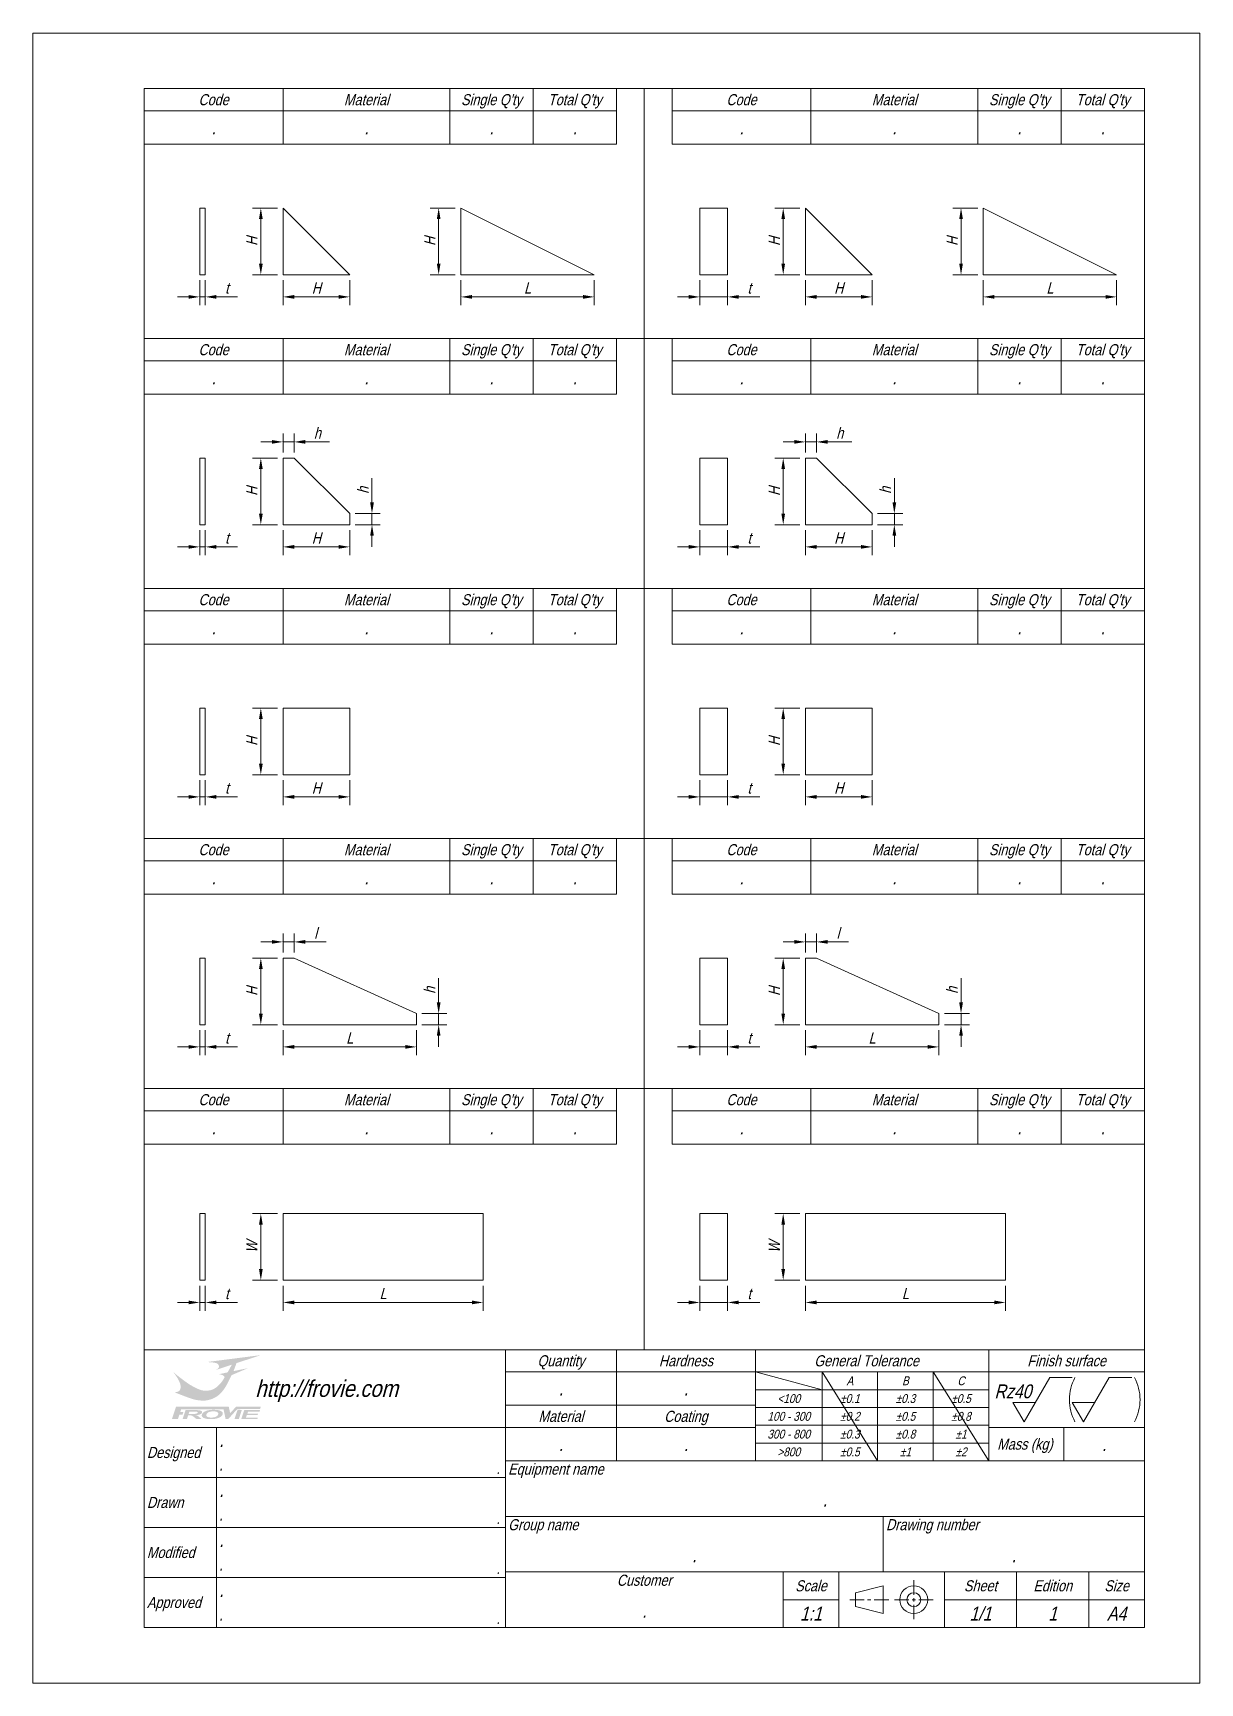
# Model space of a CAD drawing. Header units: millimetres. Extents: x 21 to 1431, y 51 to 2900.
# Drawn here: x 1221.5 to 1431.5, y 51.2 to 348.2 of the extents above; entities that cross this region are included whole.
import ezdxf
from ezdxf.enums import TextEntityAlignment as Align

# ---------------------------------------------------------------- set-up
doc = ezdxf.new("R2010")
doc.units = ezdxf.units.MM
doc.header["$LTSCALE"] = 0.5
doc.layers.get('0').update_dxf_attribs({"color": 9, "lineweight": 15})
doc.layers.get('Defpoints').update_dxf_attribs({"color": 9, "lineweight": 15})
doc.layers.add('Detaildimentions', color=5, linetype='Continuous', lineweight=15)
doc.layers.add('Namebox', color=9, linetype='Continuous', lineweight=20)
doc.styles.add('Capital', font='vnfonth.shx', dxfattribs={"width": 0.9, "oblique": 15})
doc.styles.add('Longhand', font='vnfont.shx', dxfattribs={"width": 0.85, "oblique": 15})

# ---------------------------------------------------------------- blocks, each defined once
blk = doc.blocks.new('A$C22B54562')
at = {"linetype": 'Continuous', "lineweight": 0, "true_color": 0x0000fe}
h = blk.add_hatch(color=5, dxfattribs=at)
edge = h.paths.add_edge_path()
edge.add_spline(control_points=[(138.5, 108), (139.6, 110.7), (141, 114.5), (142.9, 119.5), (142.9, 119.5), (142.9, 119.5), (145.2, 126), (145.2, 126), (145.2, 126), (145.2, 126), (200, 144), (200, 144), (200, 144), (200, 144), (78.3, 128.4), (78.3, 128.4), (78.3, 128.4), (78.3, 128.4), (84.4, 128.1), (84.4, 128.1), (84.4, 128.1), (89.1, 127.8), (92.8, 127.5), (95.6, 127), (95.6, 127), (101, 126.3), (104.3, 124.2), (105.5, 120.6), (105.5, 120.6), (106.4, 118.1), (105.6, 115.7), (103, 113.3), (103, 113.3), (102.2, 112.6), (101.3, 112), (100.3, 111.3), (100.3, 111.3), (100.3, 111.3), (99, 110.7), (99, 110.7), (99, 110.7), (99, 110.7), (134.8, 122.5), (134.8, 122.5), (134.8, 122.5), (134.8, 122.5), (125.3, 105.2), (125.3, 105.2), (125.3, 105.2), (125.3, 105.2), (105.3, 100.9), (105.3, 100.9), (105.3, 100.9), (109.9, 100.8), (113.5, 99.7), (116.1, 97.5), (116.1, 97.5), (117.5, 96.4), (118.3, 95.4), (118.6, 94.3), (118.6, 94.3), (114.9, 86.9), (109.9, 80.5), (103.9, 75), (103.9, 75), (100.9, 72.2), (98.2, 70.2), (96, 68.9), (96, 68.9), (93.4, 67.2), (90, 65.9), (85.9, 64.9), (85.9, 64.9), (77.5, 62.9), (69.5, 63.5), (61.7, 66.7), (61.7, 66.7), (53.9, 69.9), (46.3, 73.8), (38.8, 78.5), (38.8, 78.5), (38.8, 78.5), (30, 84.6), (30, 84.6), (30, 84.6), (16.3, 94.7), (6.5, 102.6), (0.7, 108.2), (0.7, 108.2), (4.1, 104.7), (7.5, 100.4), (10.8, 95.1), (10.8, 95.1), (13.1, 91.5), (14.8, 88.6), (15.8, 86.4), (15.8, 86.4), (17.3, 83.1), (18.2, 80.7), (18.6, 79.4), (18.6, 79.4), (19.9, 75), (19.9, 71.1), (18.9, 67.6), (18.9, 67.6), (17.8, 64.1), (15.2, 61.9), (11, 60.9), (11, 60.9), (9.7, 60.6), (8.3, 60.5), (6.9, 60.5), (6.9, 60.5), (6.9, 60.5), (5, 60.6), (5, 60.6), (5, 60.6), (5, 60.6), (29.6, 51.1), (29.6, 51.1), (29.6, 51.1), (36.9, 48.3), (43.4, 46.1), (49.2, 44.5), (49.2, 44.5), (53.7, 43.3), (57.7, 42.5), (61.4, 42.2), (61.4, 42.2), (64, 41.9), (67.4, 41.7), (71.4, 41.7), (71.4, 41.7), (77.3, 41.7), (83.6, 42.9), (90.3, 45.5), (90.3, 45.5), (95.5, 47.5), (100.3, 50.2), (104.6, 53.6), (104.6, 53.6), (107.9, 55.9), (111.3, 59.6), (115, 64.5), (115, 64.5), (117.3, 67.6), (119.5, 70.7), (121.5, 74.1), (121.5, 74.1), (123.1, 76.6), (127.4, 84.9), (134.4, 99), (134.4, 99), (134.4, 99), (171.1, 114.7), (171.1, 114.7), (171.1, 114.7), (171.1, 114.7), (138.5, 108), (138.5, 108)], knot_values=[0, 0, 0, 0, 0.025, 0.025, 0.025, 0.025, 0.05, 0.05, 0.05, 0.05, 0.075, 0.075, 0.075, 0.075, 0.1, 0.1, 0.1, 0.1, 0.125, 0.125, 0.125, 0.125, 0.15, 0.15, 0.15, 0.15, 0.175, 0.175, 0.175, 0.175, 0.2, 0.2, 0.2, 0.2, 0.225, 0.225, 0.225, 0.225, 0.25, 0.25, 0.25, 0.25, 0.275, 0.275, 0.275, 0.275, 0.3, 0.3, 0.3, 0.3, 0.325, 0.325, 0.325, 0.325, 0.35, 0.35, 0.35, 0.35, 0.375, 0.375, 0.375, 0.375, 0.4, 0.4, 0.4, 0.4, 0.425, 0.425, 0.425, 0.425, 0.45, 0.45, 0.45, 0.45, 0.475, 0.475, 0.475, 0.475, 0.5, 0.5, 0.5, 0.5, 0.525, 0.525, 0.525, 0.525, 0.55, 0.55, 0.55, 0.55, 0.575, 0.575, 0.575, 0.575, 0.6, 0.6, 0.6, 0.6, 0.625, 0.625, 0.625, 0.625, 0.65, 0.65, 0.65, 0.65, 0.675, 0.675, 0.675, 0.675, 0.7, 0.7, 0.7, 0.7, 0.725, 0.725, 0.725, 0.725, 0.75, 0.75, 0.75, 0.75, 0.775, 0.775, 0.775, 0.775, 0.8, 0.8, 0.8, 0.8, 0.825, 0.825, 0.825, 0.825, 0.85, 0.85, 0.85, 0.85, 0.875, 0.875, 0.875, 0.875, 0.9, 0.9, 0.9, 0.9, 0.925, 0.925, 0.925, 0.925, 0.95, 0.95, 0.95, 0.95, 0.975, 0.975, 0.975, 0.975, 1, 1, 1, 1], degree=3, periodic=0)
at = {"linetype": 'Continuous', "lineweight": 0, "true_color": 0xfe0000}
h = blk.add_hatch(color=1, dxfattribs=at)
edge = h.paths.add_edge_path()
edge.add_spline(control_points=[(138.7, 115.8), (138.7, 115.8), (143.5, 128), (143.5, 128), (143.5, 128), (143.5, 128), (173, 137.7), (173, 137.7), (173, 137.7), (173, 137.7), (99.9, 128.4), (99.9, 128.4), (99.9, 128.4), (104.6, 126.7), (107.3, 124.2), (108.1, 120.9), (108.1, 120.9), (108.5, 119.2), (108.3, 117.5), (107.7, 116), (107.7, 116), (128.5, 122.9), (139, 126.4), (139, 126.5), (139, 126.5), (134.8, 117.7), (129.7, 108.1), (123.8, 97.8), (123.8, 97.8), (117.8, 87.5), (113.3, 80.5), (110.2, 76.9), (110.2, 76.9), (106.3, 72.1), (101.4, 68.3), (95.7, 65.4), (95.7, 65.4), (88, 61.4), (79.9, 59.8), (71.3, 60.5), (71.3, 60.5), (63.3, 61.2), (52, 66), (37.5, 74.8), (37.5, 74.8), (33.1, 77.6), (28.5, 80.5), (23.8, 83.8), (23.8, 83.8), (23.8, 83.8), (18.3, 87.8), (18.3, 87.8), (18.3, 87.8), (18.3, 87.8), (20.8, 81.8), (20.8, 81.8), (20.8, 81.8), (22.4, 77.3), (23.2, 73.6), (23.1, 70.6), (23.1, 70.6), (23, 68.1), (22.1, 65.4), (20.2, 62.8), (20.2, 62.8), (19.3, 61.5), (18.4, 60.5), (17.5, 59.8), (17.5, 59.8), (17.5, 59.8), (19.9, 58.7), (19.9, 58.7), (19.9, 58.7), (22.7, 57.5), (27.1, 55.7), (33, 53.5), (33, 53.5), (38, 51.6), (41.5, 50.3), (43.2, 49.7), (43.2, 49.7), (46.6, 48.4), (49.8, 47.5), (52.9, 46.8), (52.9, 46.8), (60, 45.1), (66.6, 44.4), (72.7, 44.6), (72.7, 44.6), (85.6, 45.2), (96.8, 50.1), (106.3, 59.3), (106.3, 59.3), (112.8, 65.7), (119.4, 75.3), (126.1, 88.4), (126.1, 88.4), (130.5, 96.9), (134.7, 106), (138.7, 115.8)], knot_values=[0, 0, 0, 0, 0.04, 0.04, 0.04, 0.04, 0.08, 0.08, 0.08, 0.08, 0.12, 0.12, 0.12, 0.12, 0.16, 0.16, 0.16, 0.16, 0.2, 0.2, 0.2, 0.2, 0.24, 0.24, 0.24, 0.24, 0.28, 0.28, 0.28, 0.28, 0.32, 0.32, 0.32, 0.32, 0.36, 0.36, 0.36, 0.36, 0.4, 0.4, 0.4, 0.4, 0.44, 0.44, 0.44, 0.44, 0.48, 0.48, 0.48, 0.48, 0.52, 0.52, 0.52, 0.52, 0.56, 0.56, 0.56, 0.56, 0.6, 0.6, 0.6, 0.6, 0.64, 0.64, 0.64, 0.64, 0.68, 0.68, 0.68, 0.68, 0.72, 0.72, 0.72, 0.72, 0.76, 0.76, 0.76, 0.76, 0.8, 0.8, 0.8, 0.8, 0.84, 0.84, 0.84, 0.84, 0.88, 0.88, 0.88, 0.88, 0.92, 0.92, 0.92, 0.92, 0.96, 0.96, 0.96, 0.96, 1, 1, 1, 1], degree=3, periodic=0)
edge = h.paths.add_edge_path(flags=17)
edge.add_spline(control_points=[(120, 96.3), (120, 96.3), (123.8, 102.9), (123.8, 102.9), (123.8, 102.9), (123.8, 102.9), (113.9, 100.9), (113.9, 100.9), (113.9, 100.9), (116.2, 100.3), (117.9, 99.4), (119, 98.1), (119, 98.1), (119.5, 97.5), (119.9, 96.9), (120, 96.3)], knot_values=[0, 0, 0, 0, 0.25, 0.25, 0.25, 0.25, 0.5, 0.5, 0.5, 0.5, 0.75, 0.75, 0.75, 0.75, 1, 1, 1, 1], degree=3, periodic=0)
edge = h.paths.add_edge_path(flags=17)
edge.add_spline(control_points=[(137.4, 105.8), (137.4, 105.8), (152.1, 108.9), (152.1, 108.9), (152.1, 108.9), (152.1, 108.9), (135.7, 101.9), (135.7, 101.9), (135.7, 101.9), (135.7, 101.9), (137.4, 105.8), (137.4, 105.8)], knot_values=[0, 0, 0, 0, 0.333333, 0.333333, 0.333333, 0.333333, 0.666667, 0.666667, 0.666667, 0.666667, 1, 1, 1, 1], degree=3, periodic=0)
at = {"linetype": 'Continuous', "lineweight": 0, "true_color": 0x0000fe}
h = blk.add_hatch(color=5, dxfattribs=at)
edge = h.paths.add_edge_path()
edge.add_spline(control_points=[(198.1, 22.5), (198.1, 22.5), (199.9, 27.8), (199.9, 27.8), (199.9, 27.8), (199.9, 27.8), (144.1, 27.8), (144.1, 27.8), (144.1, 27.8), (144.1, 27.8), (131, 13.4), (131, 13.4), (131, 13.4), (131, 13.4), (127.9, 27.8), (127.9, 27.8), (127.9, 27.8), (127.9, 27.8), (9.2, 27.8), (9.2, 27.8), (9.2, 27.8), (9.2, 27.8), (0, 0), (0, 0), (0, 0), (0, 0), (13.5, 0), (13.5, 0), (13.5, 0), (13.5, 0), (16.9, 10.3), (16.9, 10.3), (16.9, 10.3), (16.9, 10.3), (23.9, 10.3), (23.9, 10.3), (23.9, 10.3), (23.9, 10.3), (25.9, 16), (25.9, 16), (25.9, 16), (25.9, 16), (18.9, 16), (18.9, 16), (18.9, 16), (18.9, 16), (21, 22.4), (21, 22.4), (21, 22.4), (21, 22.4), (116.1, 22.3), (116.1, 22.3), (116.1, 22.3), (116.1, 22.3), (120.8, 0), (120.8, 0), (120.8, 0), (120.8, 0), (126.5, 0), (126.5, 0), (126.5, 0), (126.5, 0), (146.8, 22.4), (146.8, 22.4), (146.8, 22.4), (146.8, 22.4), (198.1, 22.5), (198.1, 22.5)], knot_values=[0, 0, 0, 0, 0.058824, 0.058824, 0.058824, 0.058824, 0.117647, 0.117647, 0.117647, 0.117647, 0.176471, 0.176471, 0.176471, 0.176471, 0.235294, 0.235294, 0.235294, 0.235294, 0.294118, 0.294118, 0.294118, 0.294118, 0.352941, 0.352941, 0.352941, 0.352941, 0.411765, 0.411765, 0.411765, 0.411765, 0.470588, 0.470588, 0.470588, 0.470588, 0.529412, 0.529412, 0.529412, 0.529412, 0.588235, 0.588235, 0.588235, 0.588235, 0.647059, 0.647059, 0.647059, 0.647059, 0.705882, 0.705882, 0.705882, 0.705882, 0.764706, 0.764706, 0.764706, 0.764706, 0.823529, 0.823529, 0.823529, 0.823529, 0.882353, 0.882353, 0.882353, 0.882353, 0.941176, 0.941176, 0.941176, 0.941176, 1, 1, 1, 1], degree=3, periodic=0)
at = {"linetype": 'Continuous', "lineweight": 0, "true_color": 0xfe0000}
h = blk.add_hatch(color=1, dxfattribs=at)
edge = h.paths.add_edge_path()
edge.add_spline(control_points=[(23.9, 0), (23.9, 0), (30.8, 20.3), (30.8, 20.3), (30.8, 20.3), (30.8, 20.3), (51.1, 20.3), (51.1, 20.3), (51.1, 20.3), (56.2, 20.3), (59.9, 20.2), (62, 19.8), (62, 19.8), (64.2, 19.4), (65.9, 18.8), (67, 17.9), (67, 17.9), (68, 16.9), (68.4, 15.8), (68, 14.6), (68, 14.6), (67.5, 13.1), (66, 11.9), (63.5, 10.9), (63.5, 10.9), (61.1, 9.9), (57.7, 9.2), (53.4, 9), (53.4, 9), (55.3, 8.5), (56.9, 7.9), (58, 7.3), (58, 7.3), (59.2, 6.7), (60.6, 5.6), (62.4, 4), (62.4, 4), (62.4, 4), (66.9, 0), (66.9, 0), (66.9, 0), (66.9, 0), (55.4, 0), (55.4, 0), (55.4, 0), (55.4, 0), (49.9, 4.4), (49.9, 4.4), (49.9, 4.4), (47.9, 6), (46.6, 7), (45.8, 7.4), (45.8, 7.4), (45, 7.8), (44.1, 8.1), (43.2, 8.3), (43.2, 8.3), (42.2, 8.4), (40.6, 8.5), (38.4, 8.5), (38.4, 8.5), (38.4, 8.5), (36.4, 8.5), (36.4, 8.5), (36.4, 8.5), (36.4, 8.5), (33.6, 0), (33.6, 0), (33.6, 0), (33.6, 0), (23.9, 0), (23.9, 0)], knot_values=[0, 0, 0, 0, 0.055556, 0.055556, 0.055556, 0.055556, 0.111111, 0.111111, 0.111111, 0.111111, 0.166667, 0.166667, 0.166667, 0.166667, 0.222222, 0.222222, 0.222222, 0.222222, 0.277778, 0.277778, 0.277778, 0.277778, 0.333333, 0.333333, 0.333333, 0.333333, 0.388889, 0.388889, 0.388889, 0.388889, 0.444444, 0.444444, 0.444444, 0.444444, 0.5, 0.5, 0.5, 0.5, 0.555556, 0.555556, 0.555556, 0.555556, 0.611111, 0.611111, 0.611111, 0.611111, 0.666667, 0.666667, 0.666667, 0.666667, 0.722222, 0.722222, 0.722222, 0.722222, 0.777778, 0.777778, 0.777778, 0.777778, 0.833333, 0.833333, 0.833333, 0.833333, 0.888889, 0.888889, 0.888889, 0.888889, 0.944444, 0.944444, 0.944444, 0.944444, 1, 1, 1, 1], degree=3, periodic=0)
edge = h.paths.add_edge_path(flags=16)
edge.add_spline(control_points=[(37.5, 11.7), (37.5, 11.7), (44.7, 11.7), (44.7, 11.7), (44.7, 11.7), (49.3, 11.7), (52.2, 11.8), (53.4, 12), (53.4, 12), (54.6, 12.2), (55.6, 12.4), (56.4, 12.9), (56.4, 12.9), (57.2, 13.3), (57.7, 13.8), (57.9, 14.4), (57.9, 14.4), (58.2, 15.1), (57.9, 15.6), (57.2, 16), (57.2, 16), (56.5, 16.5), (55.4, 16.7), (53.8, 16.8), (53.8, 16.8), (53.1, 16.9), (50.7, 16.9), (46.8, 16.9), (46.8, 16.9), (46.8, 16.9), (39.3, 16.9), (39.3, 16.9), (39.3, 16.9), (39.3, 16.9), (37.5, 11.7), (37.5, 11.7)], knot_values=[0, 0, 0, 0, 0.111111, 0.111111, 0.111111, 0.111111, 0.222222, 0.222222, 0.222222, 0.222222, 0.333333, 0.333333, 0.333333, 0.333333, 0.444444, 0.444444, 0.444444, 0.444444, 0.555556, 0.555556, 0.555556, 0.555556, 0.666667, 0.666667, 0.666667, 0.666667, 0.777778, 0.777778, 0.777778, 0.777778, 0.888889, 0.888889, 0.888889, 0.888889, 1, 1, 1, 1], degree=3, periodic=0)
edge = h.paths.add_edge_path()
edge.add_spline(control_points=[(67.5, 10.4), (68.2, 12.5), (69.5, 14.2), (71.4, 15.6), (71.4, 15.6), (72.9, 16.7), (74.7, 17.6), (76.8, 18.4), (76.8, 18.4), (79, 19.2), (81.2, 19.8), (83.6, 20.2), (83.6, 20.2), (86.8, 20.8), (90.3, 21), (94.2, 21), (94.2, 21), (101.3, 21), (106.6, 20.1), (110.2, 18.3), (110.2, 18.3), (113.8, 16.4), (115, 13.8), (113.9, 10.5), (113.9, 10.5), (112.8, 7.2), (109.9, 4.6), (105, 2.8), (105, 2.8), (100.2, 0.9), (94.3, 0), (87.3, 0), (87.3, 0), (80.2, 0), (74.8, 0.9), (71.2, 2.8), (71.2, 2.8), (67.6, 4.6), (66.4, 7.2), (67.5, 10.4)], knot_values=[0, 0, 0, 0, 0.1, 0.1, 0.1, 0.1, 0.2, 0.2, 0.2, 0.2, 0.3, 0.3, 0.3, 0.3, 0.4, 0.4, 0.4, 0.4, 0.5, 0.5, 0.5, 0.5, 0.6, 0.6, 0.6, 0.6, 0.7, 0.7, 0.7, 0.7, 0.8, 0.8, 0.8, 0.8, 0.9, 0.9, 0.9, 0.9, 1, 1, 1, 1], degree=3, periodic=0)
edge = h.paths.add_edge_path(flags=16)
edge.add_spline(control_points=[(77.5, 10.5), (76.7, 8.2), (77.4, 6.5), (79.5, 5.3), (79.5, 5.3), (81.6, 4.1), (84.6, 3.5), (88.4, 3.5), (88.4, 3.5), (92.3, 3.5), (95.6, 4.1), (98.5, 5.3), (98.5, 5.3), (101.3, 6.5), (103.2, 8.2), (104, 10.6), (104, 10.6), (104.8, 12.9), (104.1, 14.7), (102.1, 15.8), (102.1, 15.8), (100.1, 17), (97.1, 17.5), (93.1, 17.5), (93.1, 17.5), (89.1, 17.5), (85.7, 16.9), (82.9, 15.8), (82.9, 15.8), (80.1, 14.6), (78.3, 12.9), (77.5, 10.5)], knot_values=[0, 0, 0, 0, 0.125, 0.125, 0.125, 0.125, 0.25, 0.25, 0.25, 0.25, 0.375, 0.375, 0.375, 0.375, 0.5, 0.5, 0.5, 0.5, 0.625, 0.625, 0.625, 0.625, 0.75, 0.75, 0.75, 0.75, 0.875, 0.875, 0.875, 0.875, 1, 1, 1, 1], degree=3, periodic=0)
edge = h.paths.add_edge_path()
edge.add_spline(control_points=[(140.7, 0), (140.7, 0), (147.6, 20.4), (147.6, 20.4), (147.6, 20.4), (147.6, 20.4), (157.2, 20.4), (157.2, 20.4), (157.2, 20.4), (157.2, 20.4), (150.4, 0), (150.4, 0), (150.4, 0), (150.4, 0), (140.7, 0), (140.7, 0)], knot_values=[0, 0, 0, 0, 0.25, 0.25, 0.25, 0.25, 0.5, 0.5, 0.5, 0.5, 0.75, 0.75, 0.75, 0.75, 1, 1, 1, 1], degree=3, periodic=0)
edge = h.paths.add_edge_path()
edge.add_spline(control_points=[(155.8, 0), (155.8, 0), (162.7, 20.3), (162.7, 20.3), (162.7, 20.3), (162.7, 20.3), (198.1, 20.3), (198.1, 20.3), (198.1, 20.3), (198.1, 20.3), (197, 16.9), (197, 16.9), (197, 16.9), (197, 16.9), (171.2, 16.9), (171.2, 16.9), (171.2, 16.9), (171.2, 16.9), (169.7, 12.4), (169.7, 12.4), (169.7, 12.4), (169.7, 12.4), (193.7, 12.4), (193.7, 12.4), (193.7, 12.4), (193.7, 12.4), (192.5, 9), (192.5, 9), (192.5, 9), (192.5, 9), (168.5, 9), (168.5, 9), (168.5, 9), (168.5, 9), (166.6, 3.4), (166.6, 3.4), (166.6, 3.4), (166.6, 3.4), (193.4, 3.4), (193.4, 3.4), (193.4, 3.4), (193.4, 3.4), (192.2, 0), (192.2, 0), (192.2, 0), (192.2, 0), (155.8, 0), (155.8, 0)], knot_values=[0, 0, 0, 0, 0.083333, 0.083333, 0.083333, 0.083333, 0.166667, 0.166667, 0.166667, 0.166667, 0.25, 0.25, 0.25, 0.25, 0.333333, 0.333333, 0.333333, 0.333333, 0.416667, 0.416667, 0.416667, 0.416667, 0.5, 0.5, 0.5, 0.5, 0.583333, 0.583333, 0.583333, 0.583333, 0.666667, 0.666667, 0.666667, 0.666667, 0.75, 0.75, 0.75, 0.75, 0.833333, 0.833333, 0.833333, 0.833333, 0.916667, 0.916667, 0.916667, 0.916667, 1, 1, 1, 1], degree=3, periodic=0)

msp = doc.modelspace()

# ---------------------------------------------------------------- linework, layer by layer
at = {"color": 5, "ltscale": 0.5}
for p, q in [((1266.49, 338.22), (1266.49, 328.22)), ((1296.49, 338.22), (1296.49, 328.22)), ((1311.49, 338.22), (1311.49, 328.22)), ((1361.49, 338.22), (1361.49, 328.22)), ((1391.49, 338.22), (1391.49, 328.22)), ((1406.49, 338.22), (1406.49, 328.22)), ((1326.49, 334.22), (1241.49, 334.22)), ((1421.49, 334.22), (1336.49, 334.22)), ((1266.49, 293.22), (1266.49, 283.22)), ((1296.49, 293.22), (1296.49, 283.22)), ((1311.49, 293.22), (1311.49, 283.22)), ((1361.49, 293.22), (1361.49, 283.22)), ((1391.49, 293.22), (1391.49, 283.22)), ((1406.49, 293.22), (1406.49, 283.22)), ((1326.49, 289.22), (1241.49, 289.22)), ((1421.49, 289.22), (1336.49, 289.22)), ((1266.49, 248.22), (1266.49, 238.22)), ((1296.49, 248.22), (1296.49, 238.22)), ((1311.49, 248.22), (1311.49, 238.22)), ((1361.49, 248.22), (1361.49, 238.22)), ((1391.49, 248.22), (1391.49, 238.22)), ((1406.49, 248.22), (1406.49, 238.22)), ((1326.49, 244.22), (1241.49, 244.22)), ((1421.49, 244.22), (1336.49, 244.22)), ((1266.49, 203.22), (1266.49, 193.22)), ((1296.49, 203.22), (1296.49, 193.22)), ((1311.49, 203.22), (1311.49, 193.22)), ((1361.49, 203.22), (1361.49, 193.22)), ((1391.49, 203.22), (1391.49, 193.22)), ((1406.49, 203.22), (1406.49, 193.22)), ((1326.49, 199.22), (1241.49, 199.22)), ((1421.49, 199.22), (1336.49, 199.22)), ((1266.49, 158.22), (1266.49, 148.22)), ((1296.49, 158.22), (1296.49, 148.22)), ((1311.49, 158.22), (1311.49, 148.22)), ((1361.49, 158.22), (1361.49, 148.22)), ((1391.49, 158.22), (1391.49, 148.22)), ((1406.49, 158.22), (1406.49, 148.22)), ((1326.49, 154.22), (1241.49, 154.22)), ((1421.49, 154.22), (1336.49, 154.22))]:
    msp.add_line(p, q, dxfattribs=at)
at = {"ltscale": 0.5}
for p, q in [((1331.49, 338.22), (1331.49, 111.22)), ((1278.49, 304.72), (1266.49, 316.72)), ((1266.49, 304.72), (1266.49, 316.72)), ((1322.49, 304.72), (1298.49, 316.72)), ((1298.49, 304.72), (1298.49, 316.72)), ((1372.49, 304.72), (1360.49, 316.72)), ((1360.49, 304.72), (1360.49, 316.72)), ((1416.49, 304.72), (1392.49, 316.72)), ((1392.49, 304.72), (1392.49, 316.72)), ((1278.49, 304.72), (1266.49, 304.72)), ((1322.49, 304.72), (1298.49, 304.72)), ((1372.49, 304.72), (1360.49, 304.72)), ((1416.49, 304.72), (1392.49, 304.72)), ((1421.49, 293.22), (1241.49, 293.22)), ((1266.49, 271.72), (1268.49, 271.72)), ((1266.49, 259.72), (1266.49, 271.72)), ((1278.49, 261.72), (1268.49, 271.72)), ((1360.49, 271.72), (1362.49, 271.72)), ((1360.49, 259.72), (1360.49, 271.72)), ((1372.49, 261.72), (1362.49, 271.72)), ((1278.49, 261.72), (1278.49, 259.72)), ((1372.49, 261.72), (1372.49, 259.72)), ((1278.49, 259.72), (1266.49, 259.72)), ((1372.49, 259.72), (1360.49, 259.72)), ((1421.49, 248.22), (1241.49, 248.22)), ((1266.49, 226.72), (1278.49, 226.72)), ((1266.49, 214.72), (1266.49, 226.72)), ((1278.49, 226.72), (1278.49, 214.72)), ((1360.49, 226.72), (1372.49, 226.72)), ((1360.49, 214.72), (1360.49, 226.72)), ((1372.49, 226.72), (1372.49, 214.72)), ((1278.49, 214.72), (1266.49, 214.72)), ((1372.49, 214.72), (1360.49, 214.72)), ((1421.49, 203.22), (1241.49, 203.22)), ((1266.49, 181.72), (1268.49, 181.72)), ((1266.49, 169.72), (1266.49, 181.72)), ((1290.49, 171.72), (1268.49, 181.72)), ((1360.49, 181.72), (1362.49, 181.72)), ((1360.49, 169.72), (1360.49, 181.72)), ((1384.49, 171.72), (1362.49, 181.72)), ((1290.49, 169.72), (1266.49, 169.72)), ((1290.49, 171.72), (1290.49, 169.72)), ((1384.49, 169.72), (1360.49, 169.72)), ((1384.49, 171.72), (1384.49, 169.72)), ((1421.49, 158.22), (1241.49, 158.22))]:
    msp.add_line(p, q, dxfattribs=at)
at = {"color": 7, "ltscale": 5}
msp.add_lwpolyline([(1241.49, 61.22), (1421.49, 61.22), (1421.49, 338.22), (1241.49, 338.22)], close=True, dxfattribs=at)
at = {"ltscale": 0.5}
for points in [[(1241.49, 338.22), (1326.49, 338.22), (1326.49, 328.22), (1241.49, 328.22)], [(1336.49, 338.22), (1421.49, 338.22), (1421.49, 328.22), (1336.49, 328.22)], [(1252.49, 316.72), (1251.49, 316.72), (1251.49, 304.72), (1252.49, 304.72)], [(1346.49, 316.72), (1341.49, 316.72), (1341.49, 304.72), (1346.49, 304.72)], [(1241.49, 293.22), (1326.49, 293.22), (1326.49, 283.22), (1241.49, 283.22)], [(1336.49, 293.22), (1421.49, 293.22), (1421.49, 283.22), (1336.49, 283.22)], [(1252.49, 271.72), (1251.49, 271.72), (1251.49, 259.72), (1252.49, 259.72)], [(1346.49, 271.72), (1341.49, 271.72), (1341.49, 259.72), (1346.49, 259.72)], [(1241.49, 248.22), (1326.49, 248.22), (1326.49, 238.22), (1241.49, 238.22)], [(1336.49, 248.22), (1421.49, 248.22), (1421.49, 238.22), (1336.49, 238.22)], [(1252.49, 226.72), (1251.49, 226.72), (1251.49, 214.72), (1252.49, 214.72)], [(1346.49, 226.72), (1341.49, 226.72), (1341.49, 214.72), (1346.49, 214.72)], [(1241.49, 203.22), (1326.49, 203.22), (1326.49, 193.22), (1241.49, 193.22)], [(1336.49, 203.22), (1421.49, 203.22), (1421.49, 193.22), (1336.49, 193.22)], [(1252.49, 181.72), (1251.49, 181.72), (1251.49, 169.72), (1252.49, 169.72)], [(1346.49, 181.72), (1341.49, 181.72), (1341.49, 169.72), (1346.49, 169.72)], [(1241.49, 158.22), (1326.49, 158.22), (1326.49, 148.22), (1241.49, 148.22)], [(1336.49, 158.22), (1421.49, 158.22), (1421.49, 148.22), (1336.49, 148.22)], [(1252.49, 135.72), (1251.49, 135.72), (1251.49, 123.72), (1252.49, 123.72)], [(1266.49, 135.72), (1302.49, 135.72), (1302.49, 123.72), (1266.49, 123.72)], [(1346.49, 135.72), (1341.49, 135.72), (1341.49, 123.72), (1346.49, 123.72)], [(1360.49, 135.72), (1396.49, 135.72), (1396.49, 123.72), (1360.49, 123.72)]]:
    msp.add_lwpolyline(points, close=True, dxfattribs=at)
at = {"layer": 'Defpoints', "ltscale": 0.5}
msp.add_lwpolyline([(1431.49, 51.22), (1431.49, 348.22), (1221.49, 348.22), (1221.49, 51.22)], close=True, dxfattribs=at)
at = {"layer": 'Detaildimentions', "ltscale": 0.5}
for p, q in [((1265.49, 316.72), (1260.99, 316.72)), ((1297.49, 316.72), (1292.99, 316.72)), ((1359.49, 316.72), (1354.99, 316.72)), ((1391.49, 316.72), (1386.99, 316.72)), ((1262.49, 314.72), (1262.49, 306.72)), ((1294.49, 314.72), (1294.49, 306.72)), ((1356.49, 314.72), (1356.49, 306.72)), ((1388.49, 314.72), (1388.49, 306.72)), ((1251.49, 303.72), (1251.49, 299.22)), ((1252.49, 303.72), (1252.49, 299.22)), ((1265.49, 304.72), (1260.99, 304.72)), ((1266.49, 303.72), (1266.49, 299.22)), ((1278.49, 303.72), (1278.49, 299.22)), ((1297.49, 304.72), (1292.99, 304.72)), ((1298.49, 303.72), (1298.49, 299.22)), ((1322.49, 303.72), (1322.49, 299.22)), ((1341.49, 303.72), (1341.49, 299.22)), ((1346.49, 303.72), (1346.49, 299.22)), ((1359.49, 304.72), (1354.99, 304.72)), ((1360.49, 303.72), (1360.49, 299.22)), ((1372.49, 303.72), (1372.49, 299.22)), ((1391.49, 304.72), (1386.99, 304.72)), ((1392.49, 303.72), (1392.49, 299.22)), ((1416.49, 303.72), (1416.49, 299.22)), ((1249.49, 300.72), (1247.49, 300.72)), ((1251.49, 300.72), (1252.49, 300.72)), ((1254.49, 300.72), (1258.27, 300.72)), ((1268.49, 300.72), (1276.49, 300.72)), ((1300.49, 300.72), (1320.49, 300.72)), ((1339.49, 300.72), (1337.49, 300.72)), ((1341.49, 300.72), (1346.49, 300.72)), ((1348.49, 300.72), (1352.27, 300.72)), ((1362.49, 300.72), (1370.49, 300.72)), ((1394.49, 300.72), (1414.49, 300.72)), ((1264.49, 274.62), (1262.49, 274.62)), ((1266.49, 272.72), (1266.49, 276.12)), ((1266.49, 274.62), (1268.49, 274.62)), ((1268.49, 272.72), (1268.49, 276.12)), ((1270.49, 274.62), (1274.84, 274.62)), ((1358.49, 274.62), (1356.49, 274.62)), ((1360.49, 272.72), (1360.49, 276.12)), ((1360.49, 274.62), (1362.49, 274.62)), ((1362.49, 272.72), (1362.49, 276.12)), ((1364.49, 274.62), (1368.84, 274.62)), ((1265.49, 271.72), (1260.99, 271.72)), ((1359.49, 271.72), (1354.99, 271.72)), ((1262.49, 269.72), (1262.49, 261.72)), ((1282.49, 263.72), (1282.49, 268.07)), ((1356.49, 269.72), (1356.49, 261.72)), ((1376.49, 263.72), (1376.49, 268.07)), ((1279.49, 261.72), (1283.99, 261.72)), ((1282.49, 259.72), (1282.49, 261.72)), ((1373.49, 261.72), (1377.99, 261.72)), ((1376.49, 259.72), (1376.49, 261.72)), ((1251.49, 258.72), (1251.49, 254.22)), ((1252.49, 258.72), (1252.49, 254.22)), ((1265.49, 259.72), (1260.99, 259.72)), ((1266.49, 258.72), (1266.49, 254.22)), ((1278.49, 258.72), (1278.49, 254.22)), ((1279.49, 259.72), (1283.99, 259.72)), ((1341.49, 258.72), (1341.49, 254.22)), ((1346.49, 258.72), (1346.49, 254.22)), ((1359.49, 259.72), (1354.99, 259.72)), ((1360.49, 258.72), (1360.49, 254.22)), ((1372.49, 258.72), (1372.49, 254.22)), ((1373.49, 259.72), (1377.99, 259.72)), ((1249.49, 255.72), (1247.49, 255.72)), ((1251.49, 255.72), (1252.49, 255.72)), ((1254.49, 255.72), (1258.27, 255.72)), ((1268.49, 255.72), (1276.49, 255.72)), ((1282.49, 257.72), (1282.49, 255.72)), ((1339.49, 255.72), (1337.49, 255.72)), ((1341.49, 255.72), (1346.49, 255.72)), ((1348.49, 255.72), (1352.27, 255.72)), ((1362.49, 255.72), (1370.49, 255.72)), ((1376.49, 257.72), (1376.49, 255.72)), ((1265.49, 226.72), (1260.99, 226.72)), ((1359.49, 226.72), (1354.99, 226.72)), ((1262.49, 224.72), (1262.49, 216.72)), ((1356.49, 224.72), (1356.49, 216.72)), ((1265.49, 214.72), (1260.99, 214.72)), ((1359.49, 214.72), (1354.99, 214.72)), ((1251.49, 213.72), (1251.49, 209.22)), ((1252.49, 213.72), (1252.49, 209.22)), ((1266.49, 213.72), (1266.49, 209.22)), ((1278.49, 213.72), (1278.49, 209.22)), ((1341.49, 213.72), (1341.49, 209.22)), ((1346.49, 213.72), (1346.49, 209.22)), ((1360.49, 213.72), (1360.49, 209.22)), ((1372.49, 213.72), (1372.49, 209.22)), ((1249.49, 210.72), (1247.49, 210.72)), ((1251.49, 210.72), (1252.49, 210.72)), ((1254.49, 210.72), (1258.27, 210.72)), ((1268.49, 210.72), (1276.49, 210.72)), ((1339.49, 210.72), (1337.49, 210.72)), ((1341.49, 210.72), (1346.49, 210.72)), ((1348.49, 210.72), (1352.27, 210.72)), ((1362.49, 210.72), (1370.49, 210.72)), ((1264.49, 184.62), (1262.49, 184.62)), ((1266.49, 182.72), (1266.49, 186.12)), ((1266.49, 184.62), (1268.49, 184.62)), ((1268.49, 182.72), (1268.49, 186.12)), ((1270.49, 184.62), (1274.23, 184.62)), ((1358.49, 184.62), (1356.49, 184.62)), ((1360.49, 182.72), (1360.49, 186.12)), ((1360.49, 184.62), (1362.49, 184.62)), ((1362.49, 182.72), (1362.49, 186.12)), ((1364.49, 184.62), (1368.23, 184.62)), ((1265.49, 181.72), (1260.99, 181.72)), ((1359.49, 181.72), (1354.99, 181.72)), ((1262.49, 179.72), (1262.49, 171.72)), ((1356.49, 179.72), (1356.49, 171.72)), ((1294.49, 173.72), (1294.49, 178.07)), ((1388.49, 173.72), (1388.49, 178.07)), ((1265.49, 169.72), (1260.99, 169.72)), ((1291.49, 171.72), (1295.99, 171.72)), ((1291.49, 169.72), (1295.99, 169.72)), ((1294.49, 169.72), (1294.49, 171.72)), ((1359.49, 169.72), (1354.99, 169.72)), ((1385.49, 171.72), (1389.99, 171.72)), ((1385.49, 169.72), (1389.99, 169.72)), ((1388.49, 169.72), (1388.49, 171.72)), ((1251.49, 168.72), (1251.49, 164.22)), ((1252.49, 168.72), (1252.49, 164.22)), ((1266.49, 168.72), (1266.49, 164.22)), ((1290.49, 168.72), (1290.49, 164.22)), ((1294.49, 167.72), (1294.49, 165.72)), ((1341.49, 168.72), (1341.49, 164.22)), ((1346.49, 168.72), (1346.49, 164.22)), ((1360.49, 168.72), (1360.49, 164.22)), ((1384.49, 168.72), (1384.49, 164.22)), ((1388.49, 167.72), (1388.49, 165.72)), ((1249.49, 165.72), (1247.49, 165.72)), ((1251.49, 165.72), (1252.49, 165.72)), ((1254.49, 165.72), (1258.27, 165.72)), ((1268.49, 165.72), (1288.49, 165.72)), ((1339.49, 165.72), (1337.49, 165.72)), ((1341.49, 165.72), (1346.49, 165.72)), ((1348.49, 165.72), (1352.27, 165.72)), ((1362.49, 165.72), (1382.49, 165.72)), ((1265.49, 135.72), (1260.99, 135.72)), ((1262.49, 125.72), (1262.49, 133.72)), ((1359.49, 135.72), (1354.99, 135.72)), ((1356.49, 125.72), (1356.49, 133.72)), ((1251.49, 122.72), (1251.49, 118.22)), ((1252.49, 122.72), (1252.49, 118.22)), ((1265.49, 123.72), (1260.99, 123.72)), ((1266.49, 122.72), (1266.49, 118.22)), ((1302.49, 122.72), (1302.49, 118.22)), ((1341.49, 122.72), (1341.49, 118.22)), ((1346.49, 122.72), (1346.49, 118.22)), ((1359.49, 123.72), (1354.99, 123.72)), ((1360.49, 122.72), (1360.49, 118.22)), ((1396.49, 122.72), (1396.49, 118.22)), ((1249.49, 119.72), (1247.49, 119.72)), ((1251.49, 119.72), (1252.49, 119.72)), ((1254.49, 119.72), (1258.27, 119.72)), ((1268.49, 119.72), (1300.49, 119.72)), ((1339.49, 119.72), (1337.49, 119.72)), ((1341.49, 119.72), (1346.49, 119.72)), ((1348.49, 119.72), (1352.27, 119.72)), ((1362.49, 119.72), (1394.49, 119.72))]:
    msp.add_line(p, q, dxfattribs=at)
for points in [[(1262.16, 314.72), (1262.83, 314.72), (1262.49, 316.72)], [(1294.16, 314.72), (1294.83, 314.72), (1294.49, 316.72)], [(1356.16, 314.72), (1356.83, 314.72), (1356.49, 316.72)], [(1388.16, 314.72), (1388.83, 314.72), (1388.49, 316.72)], [(1262.16, 306.72), (1262.83, 306.72), (1262.49, 304.72)], [(1294.16, 306.72), (1294.83, 306.72), (1294.49, 304.72)], [(1356.16, 306.72), (1356.83, 306.72), (1356.49, 304.72)], [(1388.16, 306.72), (1388.83, 306.72), (1388.49, 304.72)], [(1249.49, 301.06), (1249.49, 300.39), (1251.49, 300.72)], [(1254.49, 301.06), (1254.49, 300.39), (1252.49, 300.72)], [(1268.49, 301.06), (1268.49, 300.39), (1266.49, 300.72)], [(1276.49, 301.06), (1276.49, 300.39), (1278.49, 300.72)], [(1300.49, 301.06), (1300.49, 300.39), (1298.49, 300.72)], [(1320.49, 301.06), (1320.49, 300.39), (1322.49, 300.72)], [(1339.49, 301.06), (1339.49, 300.39), (1341.49, 300.72)], [(1348.49, 301.06), (1348.49, 300.39), (1346.49, 300.72)], [(1362.49, 301.06), (1362.49, 300.39), (1360.49, 300.72)], [(1370.49, 301.06), (1370.49, 300.39), (1372.49, 300.72)], [(1394.49, 301.06), (1394.49, 300.39), (1392.49, 300.72)], [(1414.49, 301.06), (1414.49, 300.39), (1416.49, 300.72)], [(1264.49, 274.96), (1264.49, 274.29), (1266.49, 274.62)], [(1270.49, 274.96), (1270.49, 274.29), (1268.49, 274.62)], [(1358.49, 274.96), (1358.49, 274.29), (1360.49, 274.62)], [(1364.49, 274.96), (1364.49, 274.29), (1362.49, 274.62)], [(1262.16, 269.72), (1262.83, 269.72), (1262.49, 271.72)], [(1356.16, 269.72), (1356.83, 269.72), (1356.49, 271.72)], [(1262.16, 261.72), (1262.83, 261.72), (1262.49, 259.72)], [(1282.16, 263.72), (1282.83, 263.72), (1282.49, 261.72)], [(1356.16, 261.72), (1356.83, 261.72), (1356.49, 259.72)], [(1376.16, 263.72), (1376.83, 263.72), (1376.49, 261.72)], [(1282.16, 257.72), (1282.83, 257.72), (1282.49, 259.72)], [(1376.16, 257.72), (1376.83, 257.72), (1376.49, 259.72)], [(1249.49, 256.06), (1249.49, 255.39), (1251.49, 255.72)], [(1254.49, 256.06), (1254.49, 255.39), (1252.49, 255.72)], [(1268.49, 256.06), (1268.49, 255.39), (1266.49, 255.72)], [(1276.49, 256.06), (1276.49, 255.39), (1278.49, 255.72)], [(1339.49, 256.06), (1339.49, 255.39), (1341.49, 255.72)], [(1348.49, 256.06), (1348.49, 255.39), (1346.49, 255.72)], [(1362.49, 256.06), (1362.49, 255.39), (1360.49, 255.72)], [(1370.49, 256.06), (1370.49, 255.39), (1372.49, 255.72)], [(1262.16, 224.72), (1262.83, 224.72), (1262.49, 226.72)], [(1356.16, 224.72), (1356.83, 224.72), (1356.49, 226.72)], [(1262.16, 216.72), (1262.83, 216.72), (1262.49, 214.72)], [(1356.16, 216.72), (1356.83, 216.72), (1356.49, 214.72)], [(1249.49, 211.06), (1249.49, 210.39), (1251.49, 210.72)], [(1254.49, 211.06), (1254.49, 210.39), (1252.49, 210.72)], [(1268.49, 211.06), (1268.49, 210.39), (1266.49, 210.72)], [(1276.49, 211.06), (1276.49, 210.39), (1278.49, 210.72)], [(1339.49, 211.06), (1339.49, 210.39), (1341.49, 210.72)], [(1348.49, 211.06), (1348.49, 210.39), (1346.49, 210.72)], [(1362.49, 211.06), (1362.49, 210.39), (1360.49, 210.72)], [(1370.49, 211.06), (1370.49, 210.39), (1372.49, 210.72)], [(1264.49, 184.96), (1264.49, 184.29), (1266.49, 184.62)], [(1270.49, 184.96), (1270.49, 184.29), (1268.49, 184.62)], [(1358.49, 184.96), (1358.49, 184.29), (1360.49, 184.62)], [(1364.49, 184.96), (1364.49, 184.29), (1362.49, 184.62)], [(1262.16, 179.72), (1262.83, 179.72), (1262.49, 181.72)], [(1356.16, 179.72), (1356.83, 179.72), (1356.49, 181.72)], [(1294.16, 173.72), (1294.83, 173.72), (1294.49, 171.72)], [(1388.16, 173.72), (1388.83, 173.72), (1388.49, 171.72)], [(1262.16, 171.72), (1262.83, 171.72), (1262.49, 169.72)], [(1294.16, 167.72), (1294.83, 167.72), (1294.49, 169.72)], [(1356.16, 171.72), (1356.83, 171.72), (1356.49, 169.72)], [(1388.16, 167.72), (1388.83, 167.72), (1388.49, 169.72)], [(1249.49, 166.06), (1249.49, 165.39), (1251.49, 165.72)], [(1254.49, 166.06), (1254.49, 165.39), (1252.49, 165.72)], [(1268.49, 166.06), (1268.49, 165.39), (1266.49, 165.72)], [(1288.49, 166.06), (1288.49, 165.39), (1290.49, 165.72)], [(1339.49, 166.06), (1339.49, 165.39), (1341.49, 165.72)], [(1348.49, 166.06), (1348.49, 165.39), (1346.49, 165.72)], [(1362.49, 166.06), (1362.49, 165.39), (1360.49, 165.72)], [(1382.49, 166.06), (1382.49, 165.39), (1384.49, 165.72)], [(1262.16, 133.72), (1262.83, 133.72), (1262.49, 135.72)], [(1356.16, 133.72), (1356.83, 133.72), (1356.49, 135.72)], [(1262.16, 125.72), (1262.83, 125.72), (1262.49, 123.72)], [(1356.16, 125.72), (1356.83, 125.72), (1356.49, 123.72)], [(1249.49, 120.06), (1249.49, 119.39), (1251.49, 119.72)], [(1254.49, 120.06), (1254.49, 119.39), (1252.49, 119.72)], [(1268.49, 120.06), (1268.49, 119.39), (1266.49, 119.72)], [(1300.49, 120.06), (1300.49, 119.39), (1302.49, 119.72)], [(1339.49, 120.06), (1339.49, 119.39), (1341.49, 119.72)], [(1348.49, 120.06), (1348.49, 119.39), (1346.49, 119.72)], [(1362.49, 120.06), (1362.49, 119.39), (1360.49, 119.72)], [(1394.49, 120.06), (1394.49, 119.39), (1396.49, 119.72)]]:
    msp.add_solid(points, dxfattribs=at)
at = {"layer": 'Namebox', "color": 7}
for p, q in [((1306.49, 61.22), (1306.49, 111.22)), ((1326.49, 91.22), (1326.49, 111.22)), ((1351.49, 91.22), (1351.49, 111.22)), ((1393.49, 91.22), (1393.49, 111.22)), ((1306.49, 101.22), (1351.49, 101.22)), ((1241.49, 97.22), (1306.49, 97.22)), ((1393.49, 97.22), (1421.49, 97.22)), ((1421.49, 91.22), (1306.49, 91.22)), ((1421.49, 71.22), (1306.49, 71.22)), ((1356.49, 71.22), (1356.49, 61.22)), ((1366.49, 71.22), (1366.49, 61.22)), ((1385.49, 71.22), (1385.49, 61.22)), ((1398.49, 71.22), (1398.49, 61.22)), ((1411.49, 71.22), (1411.49, 61.22))]:
    msp.add_line(p, q, dxfattribs=at)
at = {"layer": 'Namebox', "color": 5}
for p, q in [((1306.49, 107.22), (1421.49, 107.22)), ((1351.49, 107.22), (1363.49, 104.02)), ((1363.49, 91.22), (1363.49, 107.22)), ((1363.49, 107.22), (1373.49, 91.22)), ((1373.49, 91.22), (1373.49, 107.22)), ((1383.49, 91.22), (1383.49, 107.22)), ((1383.49, 107.22), (1393.49, 91.22)), ((1351.49, 104.02), (1393.49, 104.02)), ((1351.49, 100.82), (1393.49, 100.82)), ((1254.49, 97.22), (1254.49, 61.22)), ((1306.49, 97.22), (1351.49, 97.22)), ((1351.49, 97.62), (1393.49, 97.62)), ((1406.99, 91.22), (1406.99, 97.22)), ((1351.49, 94.42), (1393.49, 94.42)), ((1241.49, 88.22), (1306.49, 88.22)), ((1421.49, 81.22), (1306.49, 81.22)), ((1374.49, 71.22), (1374.49, 81.22)), ((1241.49, 79.22), (1306.49, 79.22)), ((1241.49, 70.22), (1306.49, 70.22)), ((1356.49, 66.22), (1366.49, 66.22)), ((1385.49, 66.22), (1421.49, 66.22))]:
    msp.add_line(p, q, dxfattribs=at)
at = {"layer": 'Namebox'}
for p, q in [((1369.49, 67.47), (1374.49, 68.72)), ((1374.49, 63.72), (1374.49, 68.72)), ((1369.49, 64.97), (1369.49, 67.47)), ((1369.49, 64.97), (1374.49, 63.72))]:
    msp.add_line(p, q, dxfattribs=at)
at = {"layer": 'Namebox', "color": 1}
for p, q in [((1379.99, 67.12), (1379.99, 69.72)), ((1368.49, 66.22), (1371.09, 66.22)), ((1371.69, 66.22), (1372.29, 66.22)), ((1372.89, 66.22), (1375.49, 66.22)), ((1376.49, 66.22), (1379.09, 66.22)), ((1379.69, 66.22), (1380.29, 66.22)), ((1379.99, 65.92), (1379.99, 66.52)), ((1380.89, 66.22), (1383.49, 66.22)), ((1379.99, 62.72), (1379.99, 65.32))]:
    msp.add_line(p, q, dxfattribs=at)
at = {"layer": 'Namebox', "color": 7, "ltscale": 0.5}
msp.add_lwpolyline([(1241.49, 111.22), (1421.49, 111.22), (1421.49, 61.22), (1241.49, 61.22)], close=True, dxfattribs=at)
at = {"layer": 'Namebox', "color": 10, "ltscale": 10}
for points in [[(1408.5, 106.22), (1404.46, 106.22), (1399.84, 98.22), (1397.82, 101.72), (1401.86, 101.72)], [(1419.2, 106.22), (1415.16, 106.22), (1410.54, 98.22), (1408.52, 101.72), (1412.56, 101.72)]]:
    msp.add_lwpolyline(points, dxfattribs=at)
at = {"layer": 'Namebox'}
for radius in [2.5, 1.25]:
    msp.add_circle((1379.99, 66.22), radius, dxfattribs=at)
at = {"layer": 'Namebox', "color": 10, "ltscale": 10}
for centre, start, end in [((1416.5, 102.22), 151.9275, 208.0725), ((1412.2, 102.22), 331.9275, 28.0725)]:
    msp.add_arc(centre, 8.5, start, end, dxfattribs=at)

# ---------------------------------------------------------------- block references
at = {"layer": 'Namebox', "linetype": 'Continuous', "lineweight": 0, "xscale": 0.07999999999998408, "yscale": 0.07999999999998408, "zscale": 0.07999999999998408}
msp.add_blockref('A$C22B54562', (1246.49, 98.72), dxfattribs=at)

# ---------------------------------------------------------------- texts
at = {"layer": 'Detaildimentions', "color": 10, "style": 'Longhand', "oblique": 15, "width": 0.85}
for s, p in [('H', (1262.49, 310.72)), ('H', (1294.49, 310.72)), ('H', (1356.49, 310.72)), ('H', (1388.49, 310.72)), ('H', (1262.49, 265.72)), ('h', (1282.49, 265.9)), ('H', (1356.49, 265.72)), ('h', (1376.49, 265.9)), ('H', (1262.49, 220.72)), ('H', (1356.49, 220.72)), ('H', (1262.49, 175.72)), ('h', (1294.49, 175.9)), ('H', (1356.49, 175.72)), ('h', (1388.49, 175.9)), ('W', (1262.49, 129.72)), ('W', (1356.49, 129.72))]:
    msp.add_text(s, height=2, rotation=90, dxfattribs=at).set_placement(p, align=Align.BOTTOM_CENTER)
for s, p in [('t', (1256.38, 300.72)), ('H', (1272.49, 300.72)), ('L', (1310.49, 300.72)), ('t', (1350.38, 300.72)), ('H', (1366.49, 300.72)), ('L', (1404.49, 300.72)), ('h', (1272.67, 274.62)), ('h', (1366.67, 274.62)), ('t', (1256.38, 255.72)), ('H', (1272.49, 255.72)), ('t', (1350.38, 255.72)), ('H', (1366.49, 255.72)), ('t', (1256.38, 210.72)), ('H', (1272.49, 210.72)), ('t', (1350.38, 210.72)), ('H', (1366.49, 210.72)), ('l', (1272.36, 184.62)), ('l', (1366.36, 184.62)), ('t', (1256.38, 165.72)), ('L', (1278.49, 165.72)), ('t', (1350.38, 165.72)), ('L', (1372.49, 165.72)), ('t', (1256.38, 119.72)), ('L', (1284.49, 119.72)), ('t', (1350.38, 119.72)), ('L', (1378.49, 119.72))]:
    msp.add_text(s, height=2, dxfattribs=at).set_placement(p, align=Align.BOTTOM_CENTER)
at = {"layer": 'Namebox', "color": 4, "style": 'Longhand', "oblique": 15, "width": 0.85}
for s, p in [('Code', (1253.99, 336.22)), ('Material', (1281.49, 336.22)), ("Single Q'ty", (1303.99, 336.22)), ("Total Q'ty", (1318.99, 336.22)), ('Code', (1348.99, 336.22)), ('Material', (1376.49, 336.22)), ("Single Q'ty", (1398.99, 336.22)), ("Total Q'ty", (1413.99, 336.22)), ('Code', (1253.99, 291.22)), ('Material', (1281.49, 291.22)), ("Single Q'ty", (1303.99, 291.22)), ("Total Q'ty", (1318.99, 291.22)), ('Code', (1348.99, 291.22)), ('Material', (1376.49, 291.22)), ("Single Q'ty", (1398.99, 291.22)), ("Total Q'ty", (1413.99, 291.22)), ('Code', (1253.99, 246.22)), ('Material', (1281.49, 246.22)), ("Single Q'ty", (1303.99, 246.22)), ("Total Q'ty", (1318.99, 246.22)), ('Code', (1348.99, 246.22)), ('Material', (1376.49, 246.22)), ("Single Q'ty", (1398.99, 246.22)), ("Total Q'ty", (1413.99, 246.22)), ('Code', (1253.99, 201.22)), ('Material', (1281.49, 201.22)), ("Single Q'ty", (1303.99, 201.22)), ("Total Q'ty", (1318.99, 201.22)), ('Code', (1348.99, 201.22)), ('Material', (1376.49, 201.22)), ("Single Q'ty", (1398.99, 201.22)), ("Total Q'ty", (1413.99, 201.22)), ('Code', (1253.99, 156.22)), ('Material', (1281.49, 156.22)), ("Single Q'ty", (1303.99, 156.22)), ("Total Q'ty", (1318.99, 156.22)), ('Code', (1348.99, 156.22)), ('Material', (1376.49, 156.22)), ("Single Q'ty", (1398.99, 156.22)), ("Total Q'ty", (1413.99, 156.22)), ('Quantity', (1316.49, 109.22)), ('Hardness', (1338.99, 109.22)), ('General Tolerance', (1371.49, 109.22)), ('Finish surface', (1407.49, 109.22)), ('Material', (1316.49, 99.22)), ('Coating', (1338.99, 99.22)), ('Mass (kg)', (1399.99, 94.22)), ('Scale', (1361.49, 68.72)), ('Sheet', (1391.99, 68.72)), ('Edition', (1404.99, 68.72)), ('Size', (1416.49, 68.72))]:
    msp.add_text(s, height=2, dxfattribs=at).set_placement(p, align=Align.MIDDLE_CENTER)
at = {"layer": 'Namebox', "color": 10, "style": 'Longhand', "oblique": 15, "width": 0.85}
for s, height, p in [('.', 2.5, (1253.99, 331.22)), ('.', 2.5, (1281.49, 331.22)), ('.', 2.5, (1303.99, 331.22)), ('.', 2.5, (1318.99, 331.22)), ('.', 2.5, (1348.99, 331.22)), ('.', 2.5, (1376.49, 331.22)), ('.', 2.5, (1398.99, 331.22)), ('.', 2.5, (1413.99, 331.22)), ('.', 2.5, (1253.99, 286.22)), ('.', 2.5, (1281.49, 286.22)), ('.', 2.5, (1303.99, 286.22)), ('.', 2.5, (1318.99, 286.22)), ('.', 2.5, (1348.99, 286.22)), ('.', 2.5, (1376.49, 286.22)), ('.', 2.5, (1398.99, 286.22)), ('.', 2.5, (1413.99, 286.22)), ('.', 2.5, (1253.99, 241.22)), ('.', 2.5, (1281.49, 241.22)), ('.', 2.5, (1303.99, 241.22)), ('.', 2.5, (1318.99, 241.22)), ('.', 2.5, (1348.99, 241.22)), ('.', 2.5, (1376.49, 241.22)), ('.', 2.5, (1398.99, 241.22)), ('.', 2.5, (1413.99, 241.22)), ('.', 2.5, (1253.99, 196.22)), ('.', 2.5, (1281.49, 196.22)), ('.', 2.5, (1303.99, 196.22)), ('.', 2.5, (1318.99, 196.22)), ('.', 2.5, (1348.99, 196.22)), ('.', 2.5, (1376.49, 196.22)), ('.', 2.5, (1398.99, 196.22)), ('.', 2.5, (1413.99, 196.22)), ('.', 2.5, (1253.99, 151.22)), ('.', 2.5, (1281.49, 151.22)), ('.', 2.5, (1303.99, 151.22)), ('.', 2.5, (1318.99, 151.22)), ('.', 2.5, (1348.99, 151.22)), ('.', 2.5, (1376.49, 151.22)), ('.', 2.5, (1398.99, 151.22)), ('.', 2.5, (1413.99, 151.22)), ('A', 1.6, (1368.49, 105.62)), ('B', 1.6, (1378.49, 105.62)), ('C', 1.6, (1388.49, 105.62)), ('.', 2.5, (1316.49, 104.22)), ('.', 2.5, (1338.99, 104.22)), ('<100', 1.6, (1357.49, 102.42)), ('±0.1', 1.6, (1368.49, 102.42)), ('±0.3', 1.6, (1378.49, 102.42)), ('±0.5', 1.6, (1388.49, 102.42)), ('100 - 300', 1.6, (1357.49, 99.22)), ('±0.2', 1.6, (1368.49, 99.22)), ('±0.5', 1.6, (1378.49, 99.22)), ('±0.8', 1.6, (1388.49, 99.22)), ('300 - 800', 1.6, (1357.49, 96.02)), ('±0.3', 1.6, (1368.49, 96.02)), ('±0.8', 1.6, (1378.49, 96.02)), ('±1', 1.6, (1388.49, 96.02)), ('.', 2.5, (1316.49, 94.22)), ('.', 2.5, (1338.99, 94.22)), ('>800', 1.6, (1357.49, 92.82)), ('±0.5', 1.6, (1368.49, 92.82)), ('±1', 1.6, (1378.49, 92.82)), ('±2', 1.6, (1388.49, 92.82)), ('.', 2.5, (1414.24, 94.22)), ('1:1', 2.5, (1361.49, 63.72)), ('1/1', 2.5, (1391.99, 63.72)), ('1', 2.5, (1404.99, 63.72)), ('A4', 2.5, (1416.49, 63.72))]:
    msp.add_text(s, height=height, dxfattribs=at).set_placement(p, align=Align.MIDDLE_CENTER)
at = {"layer": 'Namebox', "color": 4, "style": 'Longhand', "oblique": 15}
for s, height, width, p in [('http://frovie.com', 3, 0.9, (1261.49, 104.22)), ('Designed', 2, 0.85, (1241.99, 92.72)), ('.', 2, 0.85, (1254.99, 90.47)), ('Drawn', 2, 0.85, (1241.99, 83.72)), ('.', 2, 0.85, (1254.99, 81.47)), ('Modified', 2, 0.85, (1241.99, 74.72)), ('.', 2, 0.85, (1254.99, 72.47)), ('Approved', 2, 0.85, (1241.99, 65.72)), ('.', 2, 0.85, (1254.99, 63.47))]:
    msp.add_text(s, height=height, dxfattribs=dict(at, width=width)).set_placement(p, align=Align.MIDDLE_LEFT)
at = {"layer": 'Namebox', "color": 10, "oblique": 15, "width": 0.85}
for s, style, p in [('Rz40', 'Longhand', (1397.82, 101.72)), ('.', 'Capital', (1363.99, 82.22)), ('.', 'Capital', (1340.49, 72.22)), ('.', 'Capital', (1397.99, 72.22))]:
    msp.add_text(s, height=2.5, dxfattribs=dict(at, style=style)).set_placement(p, align=Align.BOTTOM_CENTER)
at = {"layer": 'Namebox', "color": 10, "style": 'Longhand', "oblique": 15, "width": 0.85}
for p in [(1254.99, 94.97), (1254.99, 85.97), (1254.99, 76.97), (1254.99, 67.97)]:
    msp.add_text('.', height=2.5, dxfattribs=at).set_placement(p, align=Align.MIDDLE_LEFT)
at = {"layer": 'Namebox', "color": 4, "style": 'Longhand', "oblique": 15, "width": 0.85}
for p in [(1305.49, 88.22), (1305.49, 79.22), (1305.49, 70.22), (1305.49, 61.22)]:
    msp.add_text('.', height=2, dxfattribs=at).set_placement(p, align=Align.BOTTOM_RIGHT)
for s, p in [('Equipment name', (1306.99, 90.72)), ('Group name', (1306.99, 80.72)), ('Drawing number', (1374.99, 80.72))]:
    msp.add_text(s, height=2, dxfattribs=at).set_placement(p, align=Align.TOP_LEFT)
msp.add_text('Customer', height=2, dxfattribs=at).set_placement((1331.49, 70.72), align=Align.TOP_CENTER)
at = {"layer": 'Namebox', "color": 6, "style": 'Capital', "oblique": 15, "width": 0.85}
msp.add_text('.', height=2.5, dxfattribs=at).set_placement((1331.49, 62.22), align=Align.BOTTOM_CENTER)

doc.saveas('drawing.dxf')
